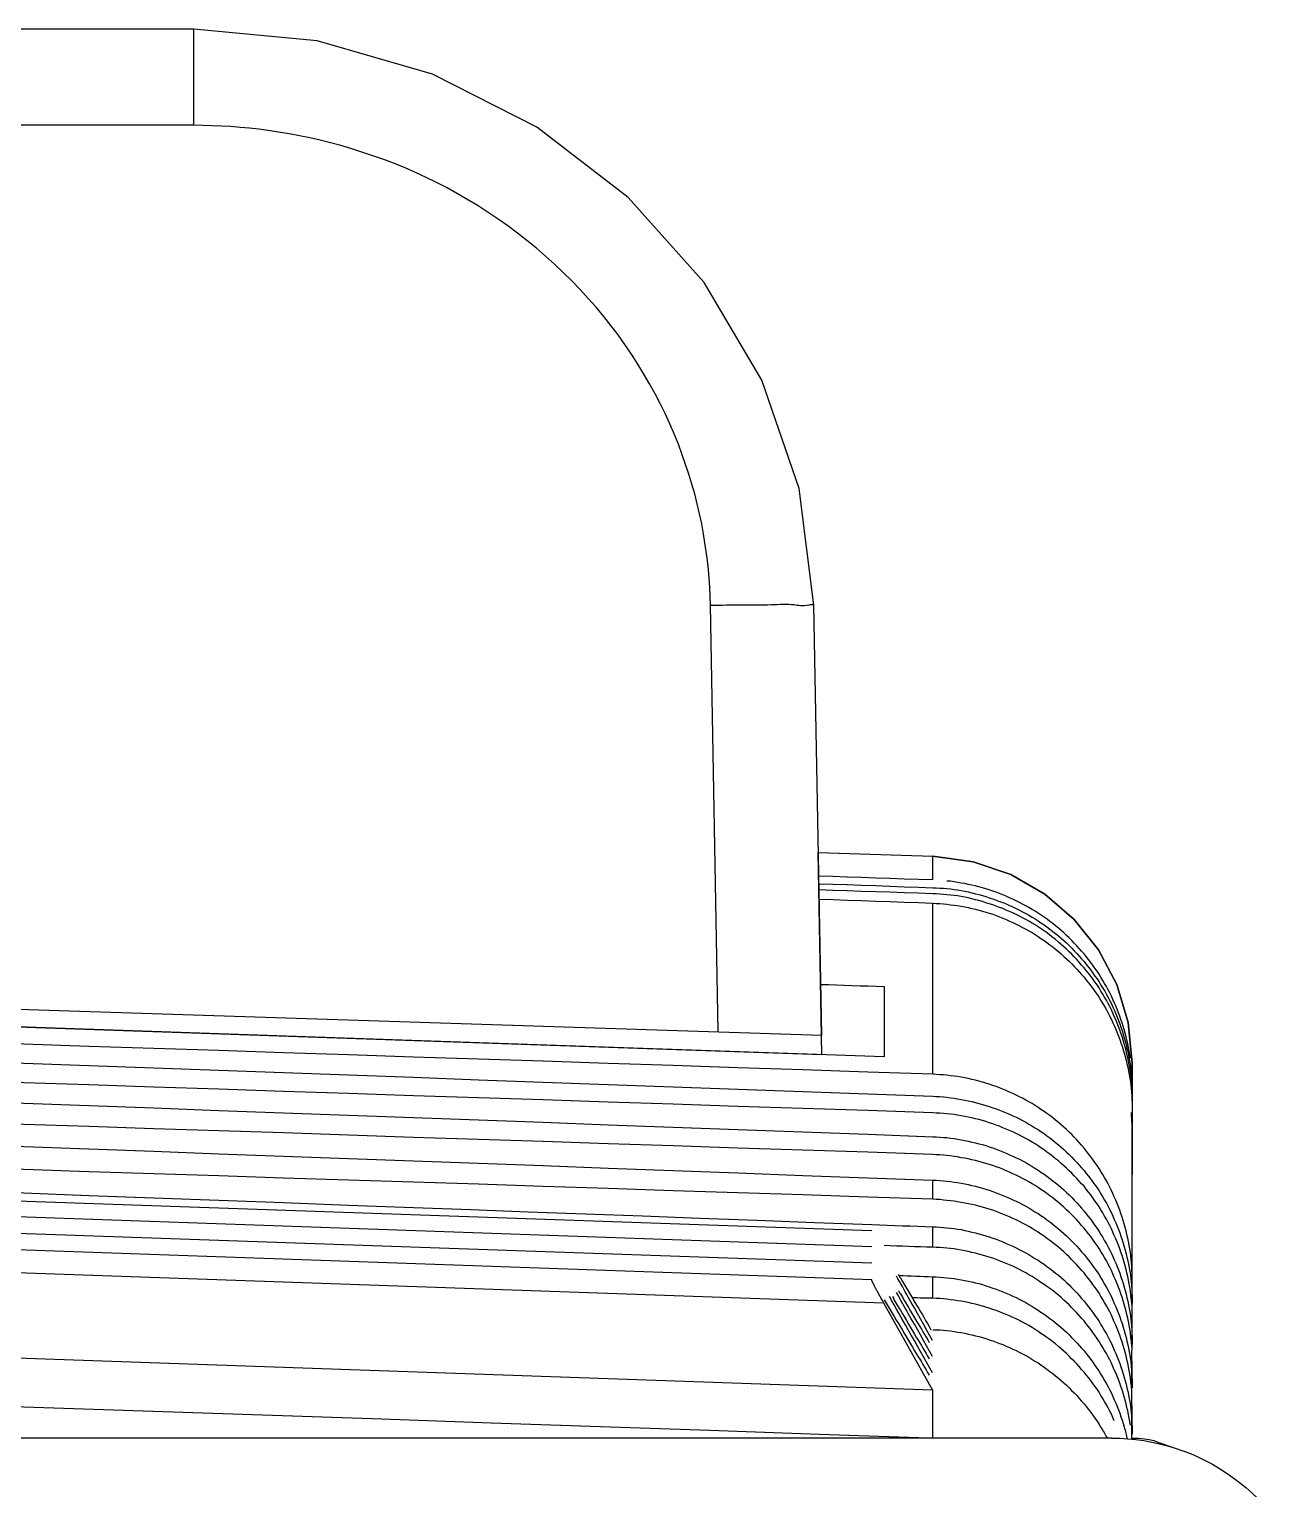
# Model space of a CAD drawing. Header units: metres. Extents: x 0 to 3575, y 0 to 842.
# Drawn here: x 2458.75 to 2472.45, y 739.75 to 755.75 of the extents above; entities that cross this region are included whole.
import ezdxf

# ---------------------------------------------------------------- set-up
doc = ezdxf.new("R2010")
doc.units = ezdxf.units.M
doc.layers.add('SCHEMATICS', color=7, linetype='Continuous')

msp = doc.modelspace()

# ---------------------------------------------------------------- linework, layer by layer
at = {"layer": 'SCHEMATICS', "color": 7}
for p, q in [((2460.552, 755.753), (2456.652, 755.753)), ((2460.552, 755.753), (2456.652, 755.753)), ((2460.552, 754.699), (2460.552, 755.753)), ((2460.552, 754.699), (2456.652, 754.699)), ((2466.305, 744.757), (2466.219, 749.437)), ((2467.44, 744.722), (2467.351, 749.437)), ((2467.44, 744.722), (2467.351, 749.437)), ((2467.439, 744.51), (2467.4, 746.726)), ((2467.4, 746.726), (2468.657, 746.683)), ((2467.4, 746.726), (2468.657, 746.683)), ((2468.657, 746.424), (2468.657, 746.683)), ((2468.657, 744.294), (2468.657, 746.169)), ((2449.772, 745.294), (2467.44, 744.722)), ((2468.123, 745.255), (2468.123, 744.484)), ((2468.123, 744.484), (2449.383, 745.13)), ((2449.771, 745.116), (2467.439, 744.51)), ((2470.845, 744.414), (2470.845, 744.155)), ((2470.845, 744.155), (2470.845, 744.414)), ((2470.845, 744.155), (2470.836, 740.303)), ((2470.845, 741.778), (2470.845, 743.838)), ((2467.988, 742.575), (2450.024, 743.203)), ((2467.988, 742.4), (2450.024, 743.028)), ((2468.657, 742.923), (2468.657, 743.132)), ((2467.988, 742.22), (2450.024, 742.847)), ((2467.988, 742.038), (2450.024, 742.666)), ((2468.657, 742.395), (2468.657, 742.621)), ((2468.122, 741.781), (2449.894, 742.421)), ((2468.657, 741.836), (2468.657, 742.072)), ((2468.655, 740.834), (2468.122, 741.781)), ((2470.845, 741.333), (2470.845, 741.602)), ((2449.38, 741.505), (2468.655, 740.834)), ((2470.845, 740.856), (2470.845, 741.148)), ((2468.657, 740.303), (2468.657, 740.834)), ((2470.845, 740.345), (2470.845, 740.656)), ((2470.619, 740.303), (2447.262, 740.303))]:
    msp.add_line(p, q, dxfattribs=at)
for points in [[(2467.351, 749.437), (2467.193, 750.715), (2466.783, 751.903), (2466.149, 752.976), (2465.318, 753.909), (2464.316, 754.679), (2463.17, 755.259), (2461.906, 755.625), (2460.552, 755.753)], [(2467.351, 749.437), (2467.193, 750.715), (2466.783, 751.903), (2466.149, 752.976), (2465.318, 753.909), (2464.316, 754.679), (2463.17, 755.259), (2461.906, 755.625), (2460.552, 755.753)], [(2461.367, 754.641), (2461.265, 754.655), (2461.164, 754.667), (2461.062, 754.676), (2460.96, 754.685), (2460.858, 754.691), (2460.756, 754.695), (2460.654, 754.698), (2460.552, 754.699)], [(2462.277, 754.443), (2462.165, 754.476), (2462.052, 754.507), (2461.939, 754.535), (2461.826, 754.561), (2461.712, 754.584), (2461.598, 754.605), (2461.483, 754.624), (2461.367, 754.641)], [(2463.214, 754.072), (2463.101, 754.128), (2462.986, 754.181), (2462.87, 754.231), (2462.753, 754.279), (2462.636, 754.324), (2462.517, 754.366), (2462.397, 754.406), (2462.277, 754.443)], [(2464.102, 753.517), (2463.998, 753.595), (2463.891, 753.671), (2463.782, 753.744), (2463.672, 753.815), (2463.56, 753.883), (2463.446, 753.949), (2463.331, 754.012), (2463.214, 754.072)], [(2464.879, 752.801), (2464.79, 752.898), (2464.699, 752.993), (2464.605, 753.086), (2464.509, 753.177), (2464.411, 753.265), (2464.31, 753.351), (2464.207, 753.435), (2464.102, 753.517)], [(2465.49, 751.969), (2465.423, 752.079), (2465.353, 752.188), (2465.281, 752.295), (2465.206, 752.4), (2465.128, 752.503), (2465.048, 752.604), (2464.965, 752.704), (2464.879, 752.801)], [(2465.91, 751.087), (2465.867, 751.201), (2465.821, 751.314), (2465.773, 751.426), (2465.722, 751.537), (2465.668, 751.647), (2465.611, 751.755), (2465.552, 751.863), (2465.49, 751.969)], [(2466.143, 750.218), (2466.123, 750.328), (2466.1, 750.438), (2466.074, 750.548), (2466.046, 750.657), (2466.015, 750.765), (2465.982, 750.873), (2465.947, 750.98), (2465.91, 751.087)], [(2466.219, 749.437), (2466.217, 749.535), (2466.212, 749.633), (2466.205, 749.731), (2466.196, 749.829), (2466.186, 749.927), (2466.173, 750.024), (2466.159, 750.121), (2466.143, 750.218)], [(2466.219, 749.437), (2466.263, 749.437), (2466.307, 749.438), (2466.351, 749.438), (2466.395, 749.439), (2466.439, 749.44), (2466.483, 749.44), (2466.526, 749.441), (2466.569, 749.441)], [(2466.569, 749.441), (2466.608, 749.441), (2466.647, 749.441), (2466.686, 749.441), (2466.726, 749.441), (2466.765, 749.442), (2466.805, 749.442), (2466.845, 749.442), (2466.885, 749.443)], [(2466.885, 749.443), (2466.918, 749.444), (2466.95, 749.446), (2466.983, 749.447), (2467.015, 749.448), (2467.047, 749.448), (2467.077, 749.447), (2467.107, 749.445), (2467.135, 749.443)], [(2467.135, 749.443), (2467.153, 749.441), (2467.17, 749.438), (2467.188, 749.436), (2467.206, 749.434), (2467.226, 749.433), (2467.247, 749.434), (2467.271, 749.436), (2467.297, 749.441)], [(2467.297, 749.441), (2467.307, 749.442), (2467.316, 749.444), (2467.325, 749.445), (2467.333, 749.446), (2467.341, 749.446), (2467.346, 749.444), (2467.35, 749.442), (2467.351, 749.437)], [(2468.657, 746.683), (2469.102, 746.623), (2469.514, 746.482), (2469.886, 746.269), (2470.209, 745.991), (2470.475, 745.658), (2470.675, 745.278), (2470.801, 744.861), (2470.845, 744.414)], [(2470.845, 744.414), (2470.801, 744.861), (2470.675, 745.278), (2470.475, 745.658), (2470.209, 745.991), (2469.886, 746.269), (2469.514, 746.482), (2469.102, 746.623), (2468.657, 746.683)], [(2468.657, 746.424), (2468.501, 746.429), (2468.344, 746.434), (2468.188, 746.44), (2468.031, 746.445), (2467.874, 746.45), (2467.718, 746.456), (2467.561, 746.461), (2467.404, 746.466)], [(2467.406, 746.382), (2467.562, 746.377), (2467.718, 746.372), (2467.875, 746.367), (2468.031, 746.361), (2468.188, 746.356), (2468.344, 746.35), (2468.501, 746.345), (2468.657, 746.339)], [(2468.969, 746.389), (2468.949, 746.393), (2468.93, 746.396), (2468.91, 746.4), (2468.891, 746.403), (2468.871, 746.406), (2468.852, 746.409), (2468.833, 746.411), (2468.813, 746.412)], [(2469.277, 746.314), (2469.239, 746.326), (2469.202, 746.338), (2469.163, 746.348), (2469.125, 746.358), (2469.086, 746.367), (2469.047, 746.375), (2469.008, 746.383), (2468.969, 746.389)], [(2468.657, 746.271), (2468.501, 746.277), (2468.345, 746.283), (2468.188, 746.288), (2468.032, 746.293), (2467.876, 746.298), (2467.72, 746.304), (2467.563, 746.309), (2467.406, 746.314)], [(2467.409, 746.213), (2467.565, 746.208), (2467.721, 746.203), (2467.877, 746.197), (2468.033, 746.192), (2468.189, 746.187), (2468.345, 746.181), (2468.501, 746.175), (2468.657, 746.169)], [(2468.657, 746.339), (2468.696, 746.338), (2468.735, 746.335), (2468.774, 746.333), (2468.813, 746.329), (2468.852, 746.325), (2468.891, 746.32), (2468.93, 746.314), (2468.969, 746.308)], [(2468.969, 746.242), (2468.93, 746.248), (2468.891, 746.253), (2468.852, 746.258), (2468.813, 746.262), (2468.774, 746.265), (2468.735, 746.268), (2468.696, 746.27), (2468.657, 746.271)], [(2468.969, 746.308), (2469.008, 746.3), (2469.047, 746.292), (2469.086, 746.283), (2469.125, 746.273), (2469.163, 746.263), (2469.202, 746.252), (2469.239, 746.241), (2469.277, 746.228)], [(2469.277, 746.162), (2469.239, 746.174), (2469.202, 746.186), (2469.163, 746.197), (2469.125, 746.207), (2469.086, 746.217), (2469.047, 746.226), (2469.008, 746.234), (2468.969, 746.242)], [(2469.572, 746.195), (2469.536, 746.212), (2469.5, 746.229), (2469.463, 746.245), (2469.427, 746.26), (2469.39, 746.274), (2469.353, 746.288), (2469.315, 746.301), (2469.277, 746.314)], [(2469.277, 746.228), (2469.315, 746.215), (2469.353, 746.202), (2469.39, 746.189), (2469.427, 746.175), (2469.463, 746.16), (2469.5, 746.144), (2469.536, 746.128), (2469.572, 746.111)], [(2468.657, 746.169), (2468.696, 746.167), (2468.735, 746.164), (2468.774, 746.161), (2468.813, 746.157), (2468.852, 746.152), (2468.891, 746.148), (2468.93, 746.142), (2468.969, 746.137)], [(2468.969, 746.137), (2469.008, 746.129), (2469.047, 746.121), (2469.086, 746.112), (2469.125, 746.103), (2469.163, 746.093), (2469.202, 746.082), (2469.239, 746.071), (2469.277, 746.06)], [(2469.572, 746.045), (2469.536, 746.062), (2469.5, 746.078), (2469.463, 746.094), (2469.427, 746.109), (2469.39, 746.123), (2469.353, 746.137), (2469.315, 746.15), (2469.277, 746.162)], [(2469.277, 746.06), (2469.315, 746.047), (2469.353, 746.033), (2469.39, 746.019), (2469.427, 746.004), (2469.463, 745.989), (2469.5, 745.973), (2469.536, 745.957), (2469.572, 745.94)], [(2469.845, 746.038), (2469.812, 746.06), (2469.779, 746.081), (2469.746, 746.101), (2469.712, 746.121), (2469.678, 746.14), (2469.643, 746.159), (2469.608, 746.177), (2469.572, 746.195)], [(2469.572, 746.111), (2469.608, 746.093), (2469.643, 746.075), (2469.678, 746.056), (2469.712, 746.037), (2469.746, 746.017), (2469.779, 745.996), (2469.812, 745.975), (2469.844, 745.953)], [(2469.845, 745.887), (2469.812, 745.909), (2469.779, 745.931), (2469.746, 745.951), (2469.712, 745.971), (2469.678, 745.991), (2469.643, 746.009), (2469.608, 746.027), (2469.572, 746.045)], [(2469.572, 745.94), (2469.608, 745.922), (2469.643, 745.904), (2469.678, 745.885), (2469.712, 745.866), (2469.746, 745.846), (2469.779, 745.825), (2469.812, 745.803), (2469.844, 745.781)], [(2469.844, 745.953), (2469.877, 745.931), (2469.909, 745.908), (2469.941, 745.884), (2469.973, 745.86), (2470.004, 745.835), (2470.035, 745.811), (2470.066, 745.785), (2470.096, 745.76)], [(2470.096, 745.843), (2470.066, 745.869), (2470.035, 745.895), (2470.004, 745.92), (2469.973, 745.945), (2469.942, 745.969), (2469.91, 745.992), (2469.878, 746.015), (2469.845, 746.038)], [(2470.096, 745.69), (2470.066, 745.717), (2470.035, 745.743), (2470.004, 745.769), (2469.973, 745.794), (2469.942, 745.818), (2469.91, 745.842), (2469.878, 745.865), (2469.845, 745.887)], [(2469.844, 745.781), (2469.877, 745.759), (2469.909, 745.737), (2469.941, 745.713), (2469.973, 745.689), (2470.004, 745.664), (2470.035, 745.638), (2470.066, 745.612), (2470.096, 745.585)], [(2470.316, 745.614), (2470.29, 745.644), (2470.263, 745.673), (2470.236, 745.702), (2470.209, 745.731), (2470.181, 745.76), (2470.153, 745.788), (2470.125, 745.816), (2470.096, 745.843)], [(2470.096, 745.76), (2470.125, 745.733), (2470.153, 745.705), (2470.181, 745.676), (2470.209, 745.647), (2470.236, 745.618), (2470.263, 745.588), (2470.29, 745.559), (2470.316, 745.53)], [(2470.316, 745.46), (2470.29, 745.491), (2470.263, 745.522), (2470.236, 745.552), (2470.209, 745.581), (2470.181, 745.609), (2470.153, 745.636), (2470.125, 745.664), (2470.096, 745.69)], [(2470.096, 745.585), (2470.125, 745.559), (2470.153, 745.532), (2470.181, 745.504), (2470.209, 745.476), (2470.236, 745.447), (2470.263, 745.417), (2470.29, 745.387), (2470.316, 745.356)], [(2470.502, 745.356), (2470.481, 745.39), (2470.459, 745.423), (2470.436, 745.456), (2470.413, 745.488), (2470.39, 745.52), (2470.366, 745.552), (2470.341, 745.583), (2470.316, 745.614)], [(2470.316, 745.53), (2470.341, 745.498), (2470.366, 745.467), (2470.39, 745.435), (2470.413, 745.403), (2470.436, 745.37), (2470.459, 745.338), (2470.481, 745.305), (2470.502, 745.271)], [(2470.502, 745.205), (2470.481, 745.24), (2470.459, 745.273), (2470.436, 745.306), (2470.413, 745.339), (2470.39, 745.37), (2470.366, 745.401), (2470.341, 745.431), (2470.316, 745.46)], [(2467.424, 745.279), (2467.512, 745.276), (2467.6, 745.273), (2467.687, 745.27), (2467.775, 745.267), (2467.862, 745.264), (2467.949, 745.261), (2468.036, 745.258), (2468.123, 745.255)], [(2470.316, 745.356), (2470.341, 745.326), (2470.366, 745.295), (2470.39, 745.264), (2470.413, 745.232), (2470.436, 745.2), (2470.459, 745.167), (2470.481, 745.134), (2470.502, 745.101)], [(2470.648, 745.078), (2470.633, 745.114), (2470.616, 745.149), (2470.599, 745.185), (2470.581, 745.22), (2470.562, 745.254), (2470.542, 745.289), (2470.523, 745.322), (2470.502, 745.356)], [(2470.502, 745.271), (2470.523, 745.237), (2470.543, 745.203), (2470.562, 745.169), (2470.581, 745.134), (2470.599, 745.099), (2470.617, 745.064), (2470.633, 745.028), (2470.649, 744.992)], [(2470.648, 744.928), (2470.633, 744.964), (2470.616, 745), (2470.599, 745.035), (2470.581, 745.07), (2470.562, 745.104), (2470.542, 745.138), (2470.523, 745.172), (2470.502, 745.205)], [(2470.502, 745.101), (2470.523, 745.067), (2470.543, 745.033), (2470.562, 744.998), (2470.581, 744.963), (2470.599, 744.928), (2470.617, 744.893), (2470.633, 744.857), (2470.649, 744.822)], [(2470.756, 744.782), (2470.745, 744.819), (2470.734, 744.857), (2470.721, 744.894), (2470.708, 744.931), (2470.694, 744.968), (2470.679, 745.005), (2470.664, 745.042), (2470.648, 745.078)], [(2470.756, 744.63), (2470.745, 744.668), (2470.734, 744.706), (2470.721, 744.744), (2470.708, 744.781), (2470.694, 744.818), (2470.679, 744.855), (2470.664, 744.892), (2470.648, 744.928)], [(2470.649, 744.992), (2470.665, 744.956), (2470.68, 744.919), (2470.694, 744.883), (2470.708, 744.846), (2470.721, 744.808), (2470.734, 744.771), (2470.745, 744.732), (2470.756, 744.694)], [(2470.649, 744.822), (2470.665, 744.786), (2470.68, 744.749), (2470.694, 744.712), (2470.708, 744.675), (2470.721, 744.637), (2470.734, 744.6), (2470.745, 744.562), (2470.756, 744.525)], [(2470.824, 744.471), (2470.818, 744.51), (2470.811, 744.549), (2470.803, 744.588), (2470.795, 744.627), (2470.786, 744.666), (2470.777, 744.705), (2470.767, 744.743), (2470.756, 744.782)], [(2462.963, 744.482), (2462.25, 744.505), (2461.538, 744.529), (2460.826, 744.552), (2460.113, 744.576), (2459.401, 744.599), (2458.689, 744.623), (2457.977, 744.647), (2457.265, 744.671)], [(2470.756, 744.694), (2470.767, 744.656), (2470.777, 744.618), (2470.786, 744.579), (2470.795, 744.541), (2470.803, 744.502), (2470.811, 744.463), (2470.818, 744.424), (2470.824, 744.385)], [(2470.824, 744.319), (2470.818, 744.358), (2470.811, 744.398), (2470.803, 744.437), (2470.795, 744.476), (2470.786, 744.515), (2470.777, 744.554), (2470.767, 744.592), (2470.756, 744.63)], [(2457.265, 744.469), (2457.977, 744.443), (2458.689, 744.416), (2459.401, 744.39), (2460.113, 744.364), (2460.826, 744.338), (2461.538, 744.312), (2462.25, 744.286), (2462.963, 744.26)], [(2468.657, 744.294), (2467.945, 744.317), (2467.233, 744.341), (2466.521, 744.364), (2465.809, 744.388), (2465.097, 744.412), (2464.386, 744.435), (2463.674, 744.459), (2462.963, 744.482)], [(2470.756, 744.525), (2470.767, 744.486), (2470.777, 744.447), (2470.786, 744.408), (2470.795, 744.369), (2470.803, 744.33), (2470.811, 744.29), (2470.818, 744.251), (2470.824, 744.212)], [(2468.969, 744.26), (2468.93, 744.267), (2468.891, 744.272), (2468.852, 744.277), (2468.813, 744.282), (2468.774, 744.285), (2468.735, 744.288), (2468.696, 744.291), (2468.657, 744.294)], [(2470.824, 744.385), (2470.829, 744.345), (2470.833, 744.306), (2470.836, 744.266), (2470.839, 744.227), (2470.842, 744.187), (2470.844, 744.148), (2470.845, 744.108), (2470.845, 744.069)], [(2470.844, 744.069), (2470.843, 744.101), (2470.842, 744.132), (2470.84, 744.164), (2470.838, 744.195), (2470.835, 744.226), (2470.832, 744.257), (2470.828, 744.288), (2470.824, 744.319)], [(2462.963, 744.058), (2462.25, 744.081), (2461.538, 744.105), (2460.826, 744.129), (2460.113, 744.153), (2459.401, 744.176), (2458.689, 744.2), (2457.977, 744.224), (2457.265, 744.247)], [(2462.963, 744.26), (2463.674, 744.233), (2464.386, 744.207), (2465.097, 744.181), (2465.809, 744.155), (2466.521, 744.129), (2467.233, 744.103), (2467.945, 744.077), (2468.657, 744.051)], [(2469.277, 744.183), (2469.239, 744.195), (2469.202, 744.206), (2469.163, 744.217), (2469.125, 744.227), (2469.086, 744.236), (2469.047, 744.245), (2469.008, 744.253), (2468.969, 744.26)], [(2469.572, 744.064), (2469.536, 744.081), (2469.5, 744.098), (2469.463, 744.114), (2469.427, 744.13), (2469.39, 744.144), (2469.353, 744.158), (2469.315, 744.171), (2469.277, 744.183)], [(2470.824, 744.212), (2470.829, 744.174), (2470.833, 744.135), (2470.836, 744.096), (2470.839, 744.057), (2470.842, 744.018), (2470.844, 743.979), (2470.845, 743.939), (2470.845, 743.899)], [(2457.265, 744.027), (2457.977, 744.001), (2458.689, 743.975), (2459.401, 743.949), (2460.113, 743.923), (2460.826, 743.897), (2461.538, 743.871), (2462.25, 743.845), (2462.963, 743.819)], [(2468.657, 743.87), (2467.945, 743.894), (2467.233, 743.917), (2466.521, 743.941), (2465.809, 743.964), (2465.097, 743.988), (2464.386, 744.011), (2463.674, 744.035), (2462.963, 744.058)], [(2468.657, 744.051), (2468.696, 744.05), (2468.735, 744.048), (2468.774, 744.044), (2468.813, 744.04), (2468.852, 744.036), (2468.891, 744.03), (2468.93, 744.024), (2468.969, 744.017)], [(2468.969, 744.017), (2469.008, 744.01), (2469.047, 744.002), (2469.086, 743.993), (2469.125, 743.984), (2469.163, 743.974), (2469.202, 743.963), (2469.239, 743.951), (2469.277, 743.939)], [(2469.844, 743.908), (2469.812, 743.93), (2469.779, 743.951), (2469.746, 743.971), (2469.712, 743.991), (2469.678, 744.01), (2469.643, 744.029), (2469.608, 744.047), (2469.572, 744.064)], [(2462.963, 743.819), (2463.674, 743.792), (2464.386, 743.766), (2465.097, 743.74), (2465.809, 743.714), (2466.521, 743.687), (2467.233, 743.661), (2467.945, 743.635), (2468.657, 743.608)], [(2468.969, 743.838), (2468.93, 743.844), (2468.891, 743.85), (2468.852, 743.855), (2468.813, 743.859), (2468.774, 743.863), (2468.735, 743.866), (2468.696, 743.868), (2468.657, 743.87)], [(2469.277, 743.762), (2469.239, 743.774), (2469.202, 743.785), (2469.163, 743.796), (2469.125, 743.805), (2469.086, 743.814), (2469.047, 743.823), (2469.008, 743.831), (2468.969, 743.838)], [(2469.277, 743.939), (2469.315, 743.926), (2469.353, 743.913), (2469.39, 743.899), (2469.427, 743.885), (2469.463, 743.87), (2469.5, 743.854), (2469.536, 743.838), (2469.572, 743.821)], [(2469.572, 743.821), (2469.607, 743.803), (2469.642, 743.785), (2469.676, 743.766), (2469.711, 743.747), (2469.745, 743.727), (2469.778, 743.707), (2469.812, 743.686), (2469.844, 743.665)], [(2470.096, 743.714), (2470.066, 743.74), (2470.035, 743.765), (2470.004, 743.79), (2469.973, 743.815), (2469.941, 743.839), (2469.909, 743.862), (2469.877, 743.885), (2469.844, 743.908)], [(2470.843, 743.752), (2470.842, 743.767), (2470.841, 743.782), (2470.84, 743.797), (2470.839, 743.813), (2470.838, 743.828), (2470.837, 743.843), (2470.836, 743.858), (2470.835, 743.873)], [(2462.963, 743.601), (2462.25, 743.625), (2461.538, 743.649), (2460.826, 743.672), (2460.113, 743.695), (2459.401, 743.719), (2458.689, 743.742), (2457.977, 743.765), (2457.265, 743.789)], [(2469.572, 743.642), (2469.536, 743.66), (2469.5, 743.676), (2469.463, 743.692), (2469.427, 743.707), (2469.39, 743.722), (2469.353, 743.736), (2469.315, 743.749), (2469.277, 743.762)], [(2469.844, 743.486), (2469.812, 743.508), (2469.779, 743.529), (2469.746, 743.549), (2469.712, 743.569), (2469.678, 743.588), (2469.643, 743.606), (2469.608, 743.624), (2469.572, 743.642)], [(2469.844, 743.665), (2469.877, 743.642), (2469.909, 743.618), (2469.941, 743.594), (2469.973, 743.57), (2470.004, 743.545), (2470.035, 743.52), (2470.066, 743.494), (2470.096, 743.468)], [(2470.316, 743.484), (2470.29, 743.514), (2470.263, 743.544), (2470.236, 743.573), (2470.209, 743.602), (2470.181, 743.631), (2470.153, 743.659), (2470.125, 743.687), (2470.096, 743.714)], [(2470.845, 743.635), (2470.845, 743.65), (2470.845, 743.664), (2470.845, 743.679), (2470.844, 743.694), (2470.844, 743.709), (2470.844, 743.723), (2470.843, 743.738), (2470.843, 743.752)], [(2457.265, 743.554), (2457.977, 743.527), (2458.689, 743.501), (2459.401, 743.474), (2460.113, 743.448), (2460.826, 743.422), (2461.538, 743.395), (2462.25, 743.369), (2462.963, 743.343)], [(2468.657, 743.413), (2467.945, 743.437), (2467.233, 743.46), (2466.521, 743.484), (2465.809, 743.507), (2465.097, 743.531), (2464.386, 743.554), (2463.674, 743.578), (2462.963, 743.601)], [(2468.657, 743.608), (2468.696, 743.607), (2468.735, 743.604), (2468.774, 743.601), (2468.813, 743.598), (2468.852, 743.593), (2468.891, 743.588), (2468.93, 743.581), (2468.969, 743.574)], [(2468.969, 743.574), (2469.008, 743.567), (2469.047, 743.559), (2469.086, 743.55), (2469.125, 743.541), (2469.163, 743.531), (2469.201, 743.521), (2469.239, 743.51), (2469.277, 743.498)], [(2469.277, 743.498), (2469.315, 743.485), (2469.353, 743.471), (2469.39, 743.457), (2469.427, 743.442), (2469.463, 743.427), (2469.5, 743.411), (2469.536, 743.395), (2469.572, 743.378)], [(2470.096, 743.29), (2470.066, 743.316), (2470.035, 743.342), (2470.004, 743.367), (2469.973, 743.392), (2469.941, 743.416), (2469.909, 743.44), (2469.877, 743.463), (2469.844, 743.486)], [(2470.502, 743.228), (2470.481, 743.261), (2470.459, 743.293), (2470.436, 743.325), (2470.413, 743.358), (2470.39, 743.389), (2470.366, 743.421), (2470.341, 743.453), (2470.316, 743.484)], [(2462.963, 743.343), (2463.674, 743.317), (2464.386, 743.291), (2465.097, 743.264), (2465.809, 743.238), (2466.521, 743.211), (2467.233, 743.184), (2467.945, 743.158), (2468.657, 743.132)], [(2468.969, 743.378), (2468.93, 743.386), (2468.891, 743.392), (2468.852, 743.397), (2468.813, 743.402), (2468.774, 743.406), (2468.735, 743.409), (2468.696, 743.411), (2468.657, 743.413)], [(2469.277, 743.304), (2469.239, 743.316), (2469.202, 743.327), (2469.163, 743.337), (2469.125, 743.347), (2469.086, 743.356), (2469.047, 743.364), (2469.008, 743.371), (2468.969, 743.378)], [(2469.572, 743.378), (2469.607, 743.361), (2469.642, 743.343), (2469.676, 743.324), (2469.711, 743.305), (2469.745, 743.284), (2469.778, 743.263), (2469.812, 743.241), (2469.844, 743.218)], [(2470.096, 743.468), (2470.125, 743.44), (2470.153, 743.412), (2470.181, 743.384), (2470.209, 743.355), (2470.236, 743.326), (2470.263, 743.297), (2470.29, 743.267), (2470.316, 743.237)], [(2462.963, 743.11), (2462.25, 743.132), (2461.538, 743.155), (2460.826, 743.178), (2460.113, 743.201), (2459.401, 743.224), (2458.689, 743.248), (2457.977, 743.271), (2457.265, 743.295)], [(2469.572, 743.185), (2469.536, 743.202), (2469.5, 743.219), (2469.463, 743.235), (2469.427, 743.251), (2469.39, 743.266), (2469.353, 743.279), (2469.315, 743.292), (2469.277, 743.304)], [(2469.844, 743.029), (2469.812, 743.051), (2469.779, 743.072), (2469.746, 743.092), (2469.712, 743.112), (2469.678, 743.131), (2469.643, 743.15), (2469.608, 743.168), (2469.572, 743.185)], [(2469.844, 743.218), (2469.877, 743.196), (2469.909, 743.174), (2469.941, 743.151), (2469.973, 743.126), (2470.004, 743.102), (2470.035, 743.076), (2470.066, 743.051), (2470.096, 743.025)], [(2470.316, 743.064), (2470.29, 743.093), (2470.263, 743.122), (2470.236, 743.151), (2470.209, 743.179), (2470.181, 743.207), (2470.153, 743.235), (2470.125, 743.263), (2470.096, 743.29)], [(2470.316, 743.237), (2470.341, 743.206), (2470.366, 743.174), (2470.39, 743.143), (2470.413, 743.111), (2470.436, 743.079), (2470.459, 743.046), (2470.481, 743.013), (2470.502, 742.98)], [(2470.648, 742.948), (2470.633, 742.984), (2470.616, 743.02), (2470.599, 743.055), (2470.581, 743.091), (2470.562, 743.126), (2470.542, 743.16), (2470.523, 743.194), (2470.502, 743.228)], [(2457.265, 743.042), (2457.977, 743.016), (2458.689, 742.991), (2459.401, 742.964), (2460.113, 742.938), (2460.826, 742.912), (2461.538, 742.886), (2462.25, 742.859), (2462.963, 742.833)], [(2468.657, 742.923), (2467.945, 742.946), (2467.233, 742.969), (2466.521, 742.992), (2465.809, 743.016), (2465.097, 743.039), (2464.386, 743.063), (2463.674, 743.086), (2462.963, 743.11)], [(2468.657, 743.132), (2468.696, 743.13), (2468.735, 743.127), (2468.774, 743.124), (2468.813, 743.12), (2468.852, 743.116), (2468.891, 743.111), (2468.93, 743.105), (2468.969, 743.098)], [(2468.969, 743.098), (2469.008, 743.091), (2469.047, 743.083), (2469.086, 743.074), (2469.125, 743.065), (2469.163, 743.055), (2469.201, 743.044), (2469.239, 743.033), (2469.277, 743.021)], [(2469.277, 743.021), (2469.315, 743.008), (2469.353, 742.994), (2469.39, 742.979), (2469.427, 742.964), (2469.463, 742.949), (2469.5, 742.933), (2469.536, 742.917), (2469.572, 742.9)], [(2470.096, 742.835), (2470.066, 742.861), (2470.035, 742.887), (2470.004, 742.912), (2469.973, 742.937), (2469.941, 742.961), (2469.909, 742.985), (2469.877, 743.007), (2469.844, 743.029)], [(2470.096, 743.025), (2470.125, 742.997), (2470.153, 742.969), (2470.181, 742.941), (2470.209, 742.912), (2470.236, 742.883), (2470.263, 742.853), (2470.29, 742.823), (2470.316, 742.792)], [(2470.502, 742.806), (2470.481, 742.839), (2470.459, 742.872), (2470.436, 742.905), (2470.413, 742.937), (2470.39, 742.969), (2470.366, 743.001), (2470.341, 743.032), (2470.316, 743.064)], [(2468.969, 742.888), (2468.93, 742.894), (2468.891, 742.9), (2468.852, 742.906), (2468.813, 742.91), (2468.774, 742.914), (2468.735, 742.918), (2468.696, 742.921), (2468.657, 742.923)], [(2469.277, 742.813), (2469.239, 742.825), (2469.202, 742.837), (2469.163, 742.847), (2469.125, 742.857), (2469.086, 742.865), (2469.047, 742.873), (2469.008, 742.881), (2468.969, 742.888)], [(2469.572, 742.9), (2469.607, 742.883), (2469.642, 742.865), (2469.676, 742.846), (2469.711, 742.827), (2469.745, 742.807), (2469.778, 742.786), (2469.812, 742.765), (2469.844, 742.744)], [(2470.502, 742.98), (2470.523, 742.946), (2470.542, 742.912), (2470.562, 742.878), (2470.581, 742.843), (2470.599, 742.808), (2470.616, 742.773), (2470.633, 742.737), (2470.648, 742.701)], [(2470.756, 742.652), (2470.745, 742.69), (2470.734, 742.727), (2470.721, 742.765), (2470.708, 742.802), (2470.694, 742.839), (2470.679, 742.876), (2470.664, 742.912), (2470.648, 742.948)], [(2462.963, 742.833), (2463.591, 742.81), (2464.219, 742.786), (2464.847, 742.763), (2465.475, 742.74), (2466.103, 742.716), (2466.732, 742.693), (2467.36, 742.669), (2467.989, 742.646)], [(2469.572, 742.695), (2469.536, 742.712), (2469.5, 742.729), (2469.463, 742.745), (2469.427, 742.76), (2469.39, 742.774), (2469.353, 742.788), (2469.315, 742.801), (2469.277, 742.813)], [(2469.844, 742.539), (2469.812, 742.56), (2469.779, 742.581), (2469.746, 742.602), (2469.712, 742.622), (2469.678, 742.641), (2469.643, 742.66), (2469.608, 742.678), (2469.572, 742.695)], [(2469.844, 742.744), (2469.877, 742.721), (2469.909, 742.697), (2469.941, 742.673), (2469.973, 742.649), (2470.004, 742.624), (2470.035, 742.599), (2470.065, 742.574), (2470.094, 742.548)], [(2470.316, 742.605), (2470.29, 742.636), (2470.263, 742.666), (2470.236, 742.695), (2470.209, 742.724), (2470.181, 742.753), (2470.153, 742.781), (2470.125, 742.808), (2470.096, 742.835)], [(2470.316, 742.792), (2470.341, 742.762), (2470.366, 742.731), (2470.39, 742.699), (2470.413, 742.667), (2470.436, 742.635), (2470.459, 742.602), (2470.481, 742.569), (2470.502, 742.536)], [(2470.648, 742.526), (2470.633, 742.562), (2470.616, 742.598), (2470.599, 742.633), (2470.581, 742.669), (2470.562, 742.703), (2470.542, 742.738), (2470.523, 742.772), (2470.502, 742.806)], [(2470.648, 742.701), (2470.664, 742.664), (2470.679, 742.627), (2470.694, 742.59), (2470.708, 742.553), (2470.721, 742.516), (2470.734, 742.478), (2470.745, 742.44), (2470.756, 742.402)], [(2467.989, 742.646), (2468.073, 742.643), (2468.157, 742.639), (2468.241, 742.636), (2468.324, 742.632), (2468.407, 742.629), (2468.49, 742.626), (2468.574, 742.623), (2468.657, 742.621)], [(2468.657, 742.621), (2468.696, 742.619), (2468.735, 742.617), (2468.774, 742.613), (2468.813, 742.61), (2468.852, 742.605), (2468.891, 742.6), (2468.93, 742.595), (2468.969, 742.589)], [(2468.969, 742.589), (2469.008, 742.58), (2469.047, 742.571), (2469.086, 742.562), (2469.125, 742.553), (2469.163, 742.543), (2469.201, 742.532), (2469.239, 742.521), (2469.277, 742.509)], [(2470.094, 742.344), (2470.065, 742.37), (2470.035, 742.396), (2470.004, 742.421), (2469.973, 742.445), (2469.941, 742.469), (2469.909, 742.493), (2469.877, 742.516), (2469.844, 742.539)], [(2470.094, 742.548), (2470.123, 742.521), (2470.152, 742.493), (2470.18, 742.465), (2470.208, 742.436), (2470.236, 742.407), (2470.263, 742.377), (2470.29, 742.347), (2470.316, 742.317)], [(2470.502, 742.349), (2470.481, 742.382), (2470.459, 742.415), (2470.436, 742.448), (2470.413, 742.481), (2470.39, 742.513), (2470.366, 742.544), (2470.341, 742.575), (2470.316, 742.605)], [(2470.502, 742.536), (2470.523, 742.502), (2470.542, 742.468), (2470.562, 742.433), (2470.581, 742.398), (2470.599, 742.363), (2470.616, 742.328), (2470.633, 742.293), (2470.648, 742.257)], [(2470.756, 742.231), (2470.745, 742.268), (2470.734, 742.306), (2470.721, 742.343), (2470.708, 742.38), (2470.694, 742.417), (2470.679, 742.454), (2470.664, 742.49), (2470.648, 742.526)], [(2470.824, 742.339), (2470.818, 742.379), (2470.811, 742.419), (2470.803, 742.458), (2470.795, 742.497), (2470.786, 742.536), (2470.777, 742.575), (2470.767, 742.613), (2470.756, 742.652)], [(2468.657, 742.395), (2468.59, 742.398), (2468.524, 742.4), (2468.457, 742.402), (2468.391, 742.404), (2468.324, 742.407), (2468.258, 742.409), (2468.191, 742.412), (2468.125, 742.415)], [(2468.969, 742.365), (2468.93, 742.371), (2468.891, 742.377), (2468.852, 742.382), (2468.813, 742.386), (2468.774, 742.39), (2468.735, 742.392), (2468.696, 742.394), (2468.657, 742.395)], [(2469.277, 742.288), (2469.239, 742.299), (2469.202, 742.31), (2469.163, 742.321), (2469.125, 742.331), (2469.086, 742.34), (2469.047, 742.349), (2469.008, 742.358), (2468.969, 742.365)], [(2469.277, 742.509), (2469.315, 742.496), (2469.353, 742.483), (2469.39, 742.469), (2469.427, 742.454), (2469.463, 742.438), (2469.499, 742.423), (2469.535, 742.406), (2469.57, 742.389)], [(2469.57, 742.389), (2469.606, 742.371), (2469.641, 742.353), (2469.676, 742.334), (2469.71, 742.315), (2469.745, 742.295), (2469.778, 742.274), (2469.812, 742.253), (2469.844, 742.231)], [(2470.756, 742.402), (2470.767, 742.363), (2470.777, 742.325), (2470.786, 742.287), (2470.795, 742.248), (2470.803, 742.21), (2470.811, 742.171), (2470.818, 742.132), (2470.824, 742.092)], [(2469.572, 742.17), (2469.536, 742.187), (2469.5, 742.203), (2469.463, 742.218), (2469.427, 742.233), (2469.39, 742.248), (2469.353, 742.262), (2469.315, 742.275), (2469.277, 742.288)], [(2469.844, 742.231), (2469.877, 742.209), (2469.909, 742.185), (2469.941, 742.162), (2469.973, 742.138), (2470.004, 742.113), (2470.035, 742.088), (2470.065, 742.063), (2470.094, 742.038)], [(2470.316, 742.114), (2470.29, 742.144), (2470.263, 742.174), (2470.236, 742.204), (2470.208, 742.233), (2470.18, 742.261), (2470.152, 742.29), (2470.123, 742.317), (2470.094, 742.344)], [(2470.316, 742.317), (2470.341, 742.286), (2470.366, 742.254), (2470.39, 742.222), (2470.413, 742.19), (2470.436, 742.158), (2470.459, 742.125), (2470.481, 742.092), (2470.502, 742.059)], [(2470.648, 742.069), (2470.633, 742.105), (2470.616, 742.141), (2470.599, 742.177), (2470.581, 742.212), (2470.562, 742.247), (2470.542, 742.282), (2470.523, 742.316), (2470.502, 742.349)], [(2470.648, 742.257), (2470.664, 742.221), (2470.679, 742.185), (2470.694, 742.148), (2470.708, 742.11), (2470.721, 742.073), (2470.734, 742.035), (2470.745, 741.997), (2470.756, 741.959)], [(2470.824, 741.917), (2470.818, 741.957), (2470.811, 741.996), (2470.803, 742.036), (2470.795, 742.075), (2470.786, 742.114), (2470.777, 742.153), (2470.767, 742.192), (2470.756, 742.231)], [(2470.845, 742.027), (2470.845, 742.067), (2470.844, 742.106), (2470.842, 742.146), (2470.839, 742.185), (2470.836, 742.224), (2470.833, 742.263), (2470.829, 742.301), (2470.824, 742.339)], [(2467.993, 742.023), (2467.992, 742.025), (2467.99, 742.028), (2467.989, 742.03), (2467.988, 742.033), (2467.988, 742.035), (2467.987, 742.037), (2467.988, 742.038), (2467.988, 742.038)], [(2468.389, 741.849), (2468.373, 741.877), (2468.356, 741.906), (2468.34, 741.935), (2468.324, 741.964), (2468.307, 741.993), (2468.291, 742.022), (2468.275, 742.051), (2468.258, 742.08)], [(2468.28, 742.096), (2468.282, 742.091), (2468.285, 742.087), (2468.287, 742.082), (2468.29, 742.077), (2468.293, 742.073), (2468.296, 742.068), (2468.299, 742.064), (2468.302, 742.06)], [(2468.285, 742.087), (2468.332, 742.085), (2468.378, 742.084), (2468.425, 742.082), (2468.471, 742.08), (2468.518, 742.078), (2468.564, 742.076), (2468.611, 742.074), (2468.657, 742.072)], [(2468.302, 742.06), (2468.324, 742.022), (2468.346, 741.985), (2468.369, 741.947), (2468.391, 741.91), (2468.413, 741.873), (2468.435, 741.836), (2468.458, 741.799), (2468.48, 741.762)], [(2468.657, 742.072), (2468.696, 742.071), (2468.735, 742.068), (2468.774, 742.066), (2468.813, 742.062), (2468.852, 742.058), (2468.891, 742.053), (2468.93, 742.047), (2468.969, 742.04)], [(2468.969, 742.04), (2469.008, 742.033), (2469.047, 742.025), (2469.086, 742.017), (2469.125, 742.007), (2469.163, 741.997), (2469.201, 741.986), (2469.239, 741.974), (2469.277, 741.962)], [(2469.844, 742.011), (2469.812, 742.033), (2469.779, 742.054), (2469.746, 742.075), (2469.712, 742.095), (2469.678, 742.114), (2469.643, 742.133), (2469.608, 742.152), (2469.572, 742.17)], [(2470.094, 742.038), (2470.123, 742.01), (2470.152, 741.982), (2470.18, 741.954), (2470.208, 741.925), (2470.236, 741.895), (2470.263, 741.865), (2470.29, 741.835), (2470.316, 741.804)], [(2470.502, 741.857), (2470.481, 741.891), (2470.459, 741.924), (2470.436, 741.957), (2470.413, 741.989), (2470.39, 742.021), (2470.366, 742.053), (2470.341, 742.084), (2470.316, 742.114)], [(2470.502, 742.059), (2470.523, 742.025), (2470.542, 741.991), (2470.562, 741.956), (2470.581, 741.922), (2470.599, 741.886), (2470.616, 741.851), (2470.633, 741.815), (2470.648, 741.779)], [(2470.756, 741.771), (2470.745, 741.809), (2470.734, 741.847), (2470.721, 741.885), (2470.708, 741.922), (2470.694, 741.959), (2470.679, 741.996), (2470.664, 742.033), (2470.648, 742.069)], [(2470.824, 742.092), (2470.829, 742.053), (2470.833, 742.014), (2470.836, 741.975), (2470.839, 741.935), (2470.842, 741.896), (2470.844, 741.857), (2470.845, 741.817), (2470.845, 741.778)], [(2468.01, 741.988), (2468.008, 741.992), (2468.006, 741.995), (2468.004, 741.999), (2468.002, 742.003), (2468, 742.007), (2467.998, 742.011), (2467.996, 742.017), (2467.993, 742.023)], [(2468.035, 741.935), (2468.032, 741.942), (2468.029, 741.949), (2468.025, 741.956), (2468.022, 741.963), (2468.019, 741.97), (2468.015, 741.976), (2468.013, 741.982), (2468.01, 741.988)], [(2468.076, 741.864), (2468.071, 741.874), (2468.066, 741.883), (2468.061, 741.892), (2468.056, 741.901), (2468.051, 741.909), (2468.046, 741.918), (2468.041, 741.926), (2468.035, 741.935)], [(2468.389, 741.67), (2468.373, 741.698), (2468.356, 741.727), (2468.34, 741.755), (2468.324, 741.784), (2468.308, 741.812), (2468.292, 741.841), (2468.276, 741.87), (2468.259, 741.899)], [(2468.283, 741.917), (2468.285, 741.913), (2468.288, 741.908), (2468.29, 741.905), (2468.293, 741.901), (2468.295, 741.897), (2468.297, 741.893), (2468.3, 741.889), (2468.302, 741.885)], [(2468.302, 741.885), (2468.324, 741.847), (2468.346, 741.809), (2468.369, 741.772), (2468.391, 741.734), (2468.413, 741.696), (2468.435, 741.659), (2468.458, 741.622), (2468.48, 741.585)], [(2469.277, 741.962), (2469.315, 741.949), (2469.353, 741.936), (2469.39, 741.922), (2469.427, 741.908), (2469.463, 741.893), (2469.499, 741.878), (2469.535, 741.861), (2469.57, 741.844)], [(2470.094, 741.817), (2470.065, 741.844), (2470.035, 741.87), (2470.004, 741.895), (2469.973, 741.92), (2469.941, 741.944), (2469.909, 741.967), (2469.877, 741.989), (2469.844, 742.011)], [(2470.756, 741.959), (2470.767, 741.921), (2470.777, 741.882), (2470.786, 741.843), (2470.795, 741.804), (2470.803, 741.765), (2470.811, 741.726), (2470.818, 741.686), (2470.824, 741.647)], [(2470.84, 741.762), (2470.839, 741.781), (2470.837, 741.8), (2470.836, 741.82), (2470.834, 741.839), (2470.831, 741.859), (2470.829, 741.878), (2470.827, 741.898), (2470.824, 741.917)], [(2468.122, 741.781), (2468.116, 741.792), (2468.11, 741.802), (2468.105, 741.813), (2468.099, 741.823), (2468.093, 741.834), (2468.088, 741.844), (2468.082, 741.854), (2468.076, 741.864)], [(2468.123, 741.821), (2468.145, 741.784), (2468.168, 741.747), (2468.19, 741.71), (2468.212, 741.673), (2468.235, 741.636), (2468.257, 741.598), (2468.28, 741.561), (2468.302, 741.523)], [(2468.389, 741.491), (2468.363, 741.536), (2468.337, 741.581), (2468.312, 741.627), (2468.286, 741.673), (2468.26, 741.718), (2468.235, 741.764), (2468.209, 741.81), (2468.184, 741.855)], [(2468.214, 741.855), (2468.225, 741.836), (2468.235, 741.817), (2468.246, 741.798), (2468.257, 741.78), (2468.268, 741.761), (2468.279, 741.742), (2468.29, 741.724), (2468.302, 741.705)], [(2468.655, 741.373), (2468.622, 741.433), (2468.588, 741.492), (2468.555, 741.552), (2468.522, 741.611), (2468.488, 741.67), (2468.455, 741.73), (2468.422, 741.789), (2468.389, 741.849)], [(2468.657, 741.836), (2468.629, 741.836), (2468.601, 741.837), (2468.572, 741.838), (2468.544, 741.839), (2468.516, 741.839), (2468.487, 741.84), (2468.459, 741.841), (2468.431, 741.842)], [(2468.48, 741.762), (2468.5, 741.729), (2468.52, 741.695), (2468.54, 741.661), (2468.559, 741.628), (2468.579, 741.594), (2468.599, 741.56), (2468.618, 741.526), (2468.637, 741.492)], [(2468.969, 741.804), (2468.93, 741.81), (2468.891, 741.816), (2468.852, 741.821), (2468.813, 741.826), (2468.774, 741.829), (2468.735, 741.833), (2468.696, 741.835), (2468.657, 741.836)], [(2469.277, 741.728), (2469.239, 741.739), (2469.202, 741.75), (2469.163, 741.76), (2469.125, 741.771), (2469.086, 741.78), (2469.047, 741.789), (2469.008, 741.797), (2468.969, 741.804)], [(2469.572, 741.611), (2469.536, 741.627), (2469.5, 741.643), (2469.463, 741.658), (2469.427, 741.673), (2469.39, 741.687), (2469.353, 741.701), (2469.315, 741.715), (2469.277, 741.728)], [(2469.57, 741.844), (2469.606, 741.826), (2469.641, 741.808), (2469.676, 741.789), (2469.71, 741.769), (2469.745, 741.749), (2469.778, 741.728), (2469.812, 741.707), (2469.844, 741.685)], [(2470.316, 741.588), (2470.29, 741.618), (2470.263, 741.648), (2470.236, 741.678), (2470.208, 741.707), (2470.18, 741.735), (2470.152, 741.763), (2470.123, 741.79), (2470.094, 741.817)], [(2470.316, 741.804), (2470.341, 741.774), (2470.366, 741.743), (2470.39, 741.711), (2470.413, 741.679), (2470.436, 741.647), (2470.459, 741.613), (2470.481, 741.58), (2470.502, 741.546)], [(2470.648, 741.579), (2470.633, 741.615), (2470.616, 741.65), (2470.599, 741.686), (2470.581, 741.721), (2470.562, 741.755), (2470.542, 741.79), (2470.523, 741.824), (2470.502, 741.857)], [(2470.648, 741.779), (2470.664, 741.743), (2470.679, 741.706), (2470.694, 741.67), (2470.708, 741.633), (2470.721, 741.595), (2470.734, 741.558), (2470.745, 741.52), (2470.756, 741.483)], [(2470.824, 741.463), (2470.818, 741.502), (2470.811, 741.541), (2470.803, 741.58), (2470.795, 741.619), (2470.786, 741.657), (2470.777, 741.695), (2470.767, 741.733), (2470.756, 741.771)], [(2468.302, 741.705), (2468.324, 741.667), (2468.346, 741.629), (2468.369, 741.592), (2468.391, 741.554), (2468.413, 741.517), (2468.435, 741.479), (2468.458, 741.442), (2468.48, 741.404)], [(2468.655, 741.198), (2468.622, 741.257), (2468.588, 741.316), (2468.555, 741.375), (2468.522, 741.434), (2468.488, 741.493), (2468.455, 741.552), (2468.422, 741.611), (2468.389, 741.67)], [(2468.48, 741.585), (2468.497, 741.555), (2468.515, 741.526), (2468.532, 741.496), (2468.55, 741.467), (2468.567, 741.438), (2468.584, 741.409), (2468.602, 741.38), (2468.619, 741.351)], [(2469.844, 741.45), (2469.812, 741.473), (2469.779, 741.495), (2469.746, 741.516), (2469.712, 741.536), (2469.678, 741.555), (2469.643, 741.574), (2469.608, 741.593), (2469.572, 741.611)], [(2469.844, 741.685), (2469.877, 741.663), (2469.909, 741.639), (2469.941, 741.616), (2469.973, 741.592), (2470.004, 741.567), (2470.035, 741.542), (2470.065, 741.516), (2470.094, 741.49)], [(2470.502, 741.33), (2470.481, 741.364), (2470.459, 741.397), (2470.436, 741.43), (2470.413, 741.462), (2470.39, 741.494), (2470.366, 741.526), (2470.341, 741.557), (2470.316, 741.588)], [(2470.756, 741.283), (2470.745, 741.32), (2470.734, 741.358), (2470.721, 741.395), (2470.708, 741.432), (2470.694, 741.469), (2470.679, 741.506), (2470.664, 741.543), (2470.648, 741.579)], [(2470.824, 741.647), (2470.829, 741.609), (2470.833, 741.57), (2470.836, 741.53), (2470.839, 741.491), (2470.842, 741.451), (2470.844, 741.412), (2470.845, 741.372), (2470.845, 741.333)], [(2468.302, 741.523), (2468.324, 741.485), (2468.346, 741.448), (2468.369, 741.41), (2468.391, 741.373), (2468.413, 741.336), (2468.435, 741.299), (2468.458, 741.261), (2468.48, 741.224)], [(2468.655, 741.017), (2468.622, 741.076), (2468.588, 741.135), (2468.555, 741.194), (2468.522, 741.254), (2468.488, 741.313), (2468.455, 741.372), (2468.422, 741.432), (2468.389, 741.491)], [(2468.48, 741.404), (2468.497, 741.376), (2468.515, 741.347), (2468.532, 741.318), (2468.549, 741.289), (2468.567, 741.26), (2468.584, 741.231), (2468.6, 741.203), (2468.617, 741.174)], [(2468.657, 741.492), (2468.696, 741.491), (2468.735, 741.489), (2468.774, 741.486), (2468.813, 741.482), (2468.852, 741.478), (2468.891, 741.472), (2468.93, 741.466), (2468.969, 741.46)], [(2468.969, 741.46), (2469.008, 741.453), (2469.047, 741.444), (2469.086, 741.436), (2469.125, 741.426), (2469.163, 741.416), (2469.201, 741.405), (2469.239, 741.394), (2469.277, 741.382)], [(2470.094, 741.256), (2470.065, 741.283), (2470.035, 741.309), (2470.004, 741.335), (2469.973, 741.359), (2469.941, 741.383), (2469.909, 741.406), (2469.877, 741.429), (2469.844, 741.45)], [(2470.094, 741.49), (2470.123, 741.463), (2470.152, 741.435), (2470.18, 741.406), (2470.208, 741.377), (2470.236, 741.348), (2470.263, 741.319), (2470.29, 741.289), (2470.316, 741.26)], [(2470.502, 741.546), (2470.523, 741.513), (2470.542, 741.479), (2470.562, 741.445), (2470.581, 741.41), (2470.599, 741.375), (2470.616, 741.34), (2470.633, 741.304), (2470.648, 741.267)], [(2470.756, 741.483), (2470.767, 741.444), (2470.777, 741.405), (2470.786, 741.366), (2470.795, 741.327), (2470.803, 741.288), (2470.811, 741.248), (2470.818, 741.209), (2470.824, 741.17)], [(2470.84, 741.305), (2470.839, 741.325), (2470.837, 741.345), (2470.836, 741.365), (2470.834, 741.384), (2470.831, 741.404), (2470.829, 741.424), (2470.827, 741.443), (2470.824, 741.463)], [(2469.277, 741.382), (2469.315, 741.369), (2469.353, 741.356), (2469.39, 741.342), (2469.427, 741.328), (2469.463, 741.313), (2469.499, 741.297), (2469.535, 741.28), (2469.57, 741.263)], [(2469.57, 741.263), (2469.606, 741.245), (2469.641, 741.227), (2469.676, 741.208), (2469.71, 741.189), (2469.745, 741.169), (2469.778, 741.148), (2469.812, 741.127), (2469.844, 741.105)], [(2470.316, 741.027), (2470.29, 741.057), (2470.263, 741.087), (2470.236, 741.117), (2470.208, 741.146), (2470.18, 741.174), (2470.152, 741.202), (2470.123, 741.229), (2470.094, 741.256)], [(2470.316, 741.26), (2470.341, 741.229), (2470.366, 741.198), (2470.39, 741.166), (2470.413, 741.134), (2470.436, 741.101), (2470.459, 741.068), (2470.481, 741.035), (2470.502, 741.001)], [(2470.648, 741.053), (2470.633, 741.089), (2470.616, 741.125), (2470.599, 741.16), (2470.581, 741.195), (2470.562, 741.229), (2470.542, 741.263), (2470.523, 741.297), (2470.502, 741.33)], [(2470.648, 741.267), (2470.664, 741.231), (2470.679, 741.195), (2470.694, 741.158), (2470.708, 741.121), (2470.721, 741.083), (2470.734, 741.045), (2470.745, 741.007), (2470.756, 740.968)], [(2470.824, 740.968), (2470.818, 741.007), (2470.811, 741.046), (2470.803, 741.086), (2470.795, 741.125), (2470.786, 741.165), (2470.777, 741.204), (2470.767, 741.244), (2470.756, 741.283)], [(2468.48, 741.224), (2468.497, 741.195), (2468.514, 741.167), (2468.532, 741.138), (2468.549, 741.109), (2468.566, 741.08), (2468.583, 741.051), (2468.6, 741.022), (2468.617, 740.994)], [(2469.844, 741.105), (2469.877, 741.082), (2469.909, 741.059), (2469.941, 741.035), (2469.973, 741.011), (2470.004, 740.987), (2470.035, 740.961), (2470.065, 740.936), (2470.094, 740.909)], [(2470.824, 741.17), (2470.829, 741.131), (2470.833, 741.092), (2470.836, 741.053), (2470.839, 741.014), (2470.842, 740.975), (2470.844, 740.935), (2470.845, 740.896), (2470.845, 740.856)], [(2459.018, 740.632), (2457.813, 740.673), (2456.608, 740.714), (2455.404, 740.755), (2454.199, 740.796), (2452.995, 740.837), (2451.791, 740.878), (2450.587, 740.92), (2449.383, 740.962)], [(2470.502, 740.771), (2470.481, 740.805), (2470.459, 740.838), (2470.436, 740.871), (2470.413, 740.903), (2470.39, 740.935), (2470.366, 740.966), (2470.341, 740.997), (2470.316, 741.027)], [(2470.502, 741.001), (2470.523, 740.967), (2470.542, 740.933), (2470.562, 740.899), (2470.581, 740.864), (2470.599, 740.829), (2470.616, 740.794), (2470.633, 740.758), (2470.648, 740.722)], [(2470.756, 740.756), (2470.745, 740.794), (2470.734, 740.831), (2470.721, 740.869), (2470.708, 740.906), (2470.694, 740.944), (2470.679, 740.981), (2470.664, 741.017), (2470.648, 741.053)], [(2470.756, 740.968), (2470.767, 740.931), (2470.777, 740.893), (2470.786, 740.855), (2470.795, 740.816), (2470.803, 740.777), (2470.811, 740.738), (2470.818, 740.699), (2470.824, 740.659)], [(2470.84, 740.814), (2470.839, 740.834), (2470.837, 740.854), (2470.836, 740.873), (2470.834, 740.893), (2470.831, 740.912), (2470.829, 740.931), (2470.827, 740.95), (2470.824, 740.968)], [(2470.094, 740.909), (2470.123, 740.882), (2470.152, 740.855), (2470.18, 740.826), (2470.208, 740.798), (2470.236, 740.769), (2470.263, 740.739), (2470.29, 740.709), (2470.316, 740.679)], [(2470.648, 740.493), (2470.633, 740.529), (2470.616, 740.565), (2470.599, 740.6), (2470.58, 740.635), (2470.561, 740.669), (2470.542, 740.703), (2470.522, 740.737), (2470.502, 740.771)], [(2468.612, 740.303), (2467.413, 740.344), (2466.214, 740.386), (2465.015, 740.427), (2463.815, 740.468), (2462.616, 740.509), (2461.417, 740.55), (2460.217, 740.591), (2459.018, 740.632)], [(2470.316, 740.679), (2470.341, 740.648), (2470.366, 740.617), (2470.39, 740.585), (2470.413, 740.553), (2470.436, 740.52), (2470.459, 740.487), (2470.481, 740.454), (2470.502, 740.421)], [(2470.648, 740.722), (2470.664, 740.686), (2470.679, 740.649), (2470.694, 740.612), (2470.708, 740.575), (2470.721, 740.538), (2470.734, 740.5), (2470.745, 740.462), (2470.756, 740.424)], [(2470.824, 740.445), (2470.818, 740.484), (2470.811, 740.523), (2470.803, 740.562), (2470.795, 740.601), (2470.786, 740.64), (2470.777, 740.679), (2470.767, 740.718), (2470.756, 740.756)], [(2470.824, 740.659), (2470.829, 740.62), (2470.833, 740.581), (2470.836, 740.542), (2470.839, 740.502), (2470.842, 740.463), (2470.844, 740.424), (2470.845, 740.384), (2470.845, 740.345)], [(2470.502, 740.421), (2470.51, 740.406), (2470.519, 740.392), (2470.527, 740.378), (2470.535, 740.363), (2470.544, 740.349), (2470.552, 740.334), (2470.56, 740.319), (2470.568, 740.303)], [(2470.619, 740.303), (2470.707, 740.301), (2470.795, 740.296), (2470.884, 740.288), (2470.971, 740.276), (2471.059, 740.26), (2471.145, 740.241), (2471.23, 740.219), (2471.314, 740.193)], [(2470.756, 740.424), (2470.761, 740.408), (2470.766, 740.391), (2470.771, 740.374), (2470.775, 740.358), (2470.779, 740.341), (2470.783, 740.324), (2470.787, 740.307), (2470.791, 740.291)], [(2470.836, 740.303), (2470.915, 740.301), (2470.978, 740.296), (2471.032, 740.288), (2471.08, 740.276), (2471.127, 740.26), (2471.179, 740.241), (2471.24, 740.219), (2471.314, 740.193)], [(2471.314, 740.193), (2471.399, 740.165), (2471.483, 740.133), (2471.565, 740.098), (2471.646, 740.059), (2471.725, 740.016), (2471.801, 739.971), (2471.876, 739.922), (2471.949, 739.871)], [(2471.314, 740.193), (2471.399, 740.165), (2471.483, 740.133), (2471.565, 740.098), (2471.646, 740.059), (2471.725, 740.016), (2471.801, 739.971), (2471.876, 739.922), (2471.949, 739.871)], [(2471.949, 739.871), (2472.021, 739.817), (2472.09, 739.761), (2472.157, 739.702), (2472.221, 739.64), (2472.283, 739.576), (2472.342, 739.509), (2472.398, 739.44), (2472.452, 739.369)], [(2471.949, 739.871), (2472.021, 739.817), (2472.09, 739.761), (2472.157, 739.702), (2472.221, 739.64), (2472.283, 739.576), (2472.342, 739.509), (2472.398, 739.44), (2472.452, 739.369)]]:
    msp.add_lwpolyline(points, dxfattribs=at)

doc.saveas('drawing.dxf')
